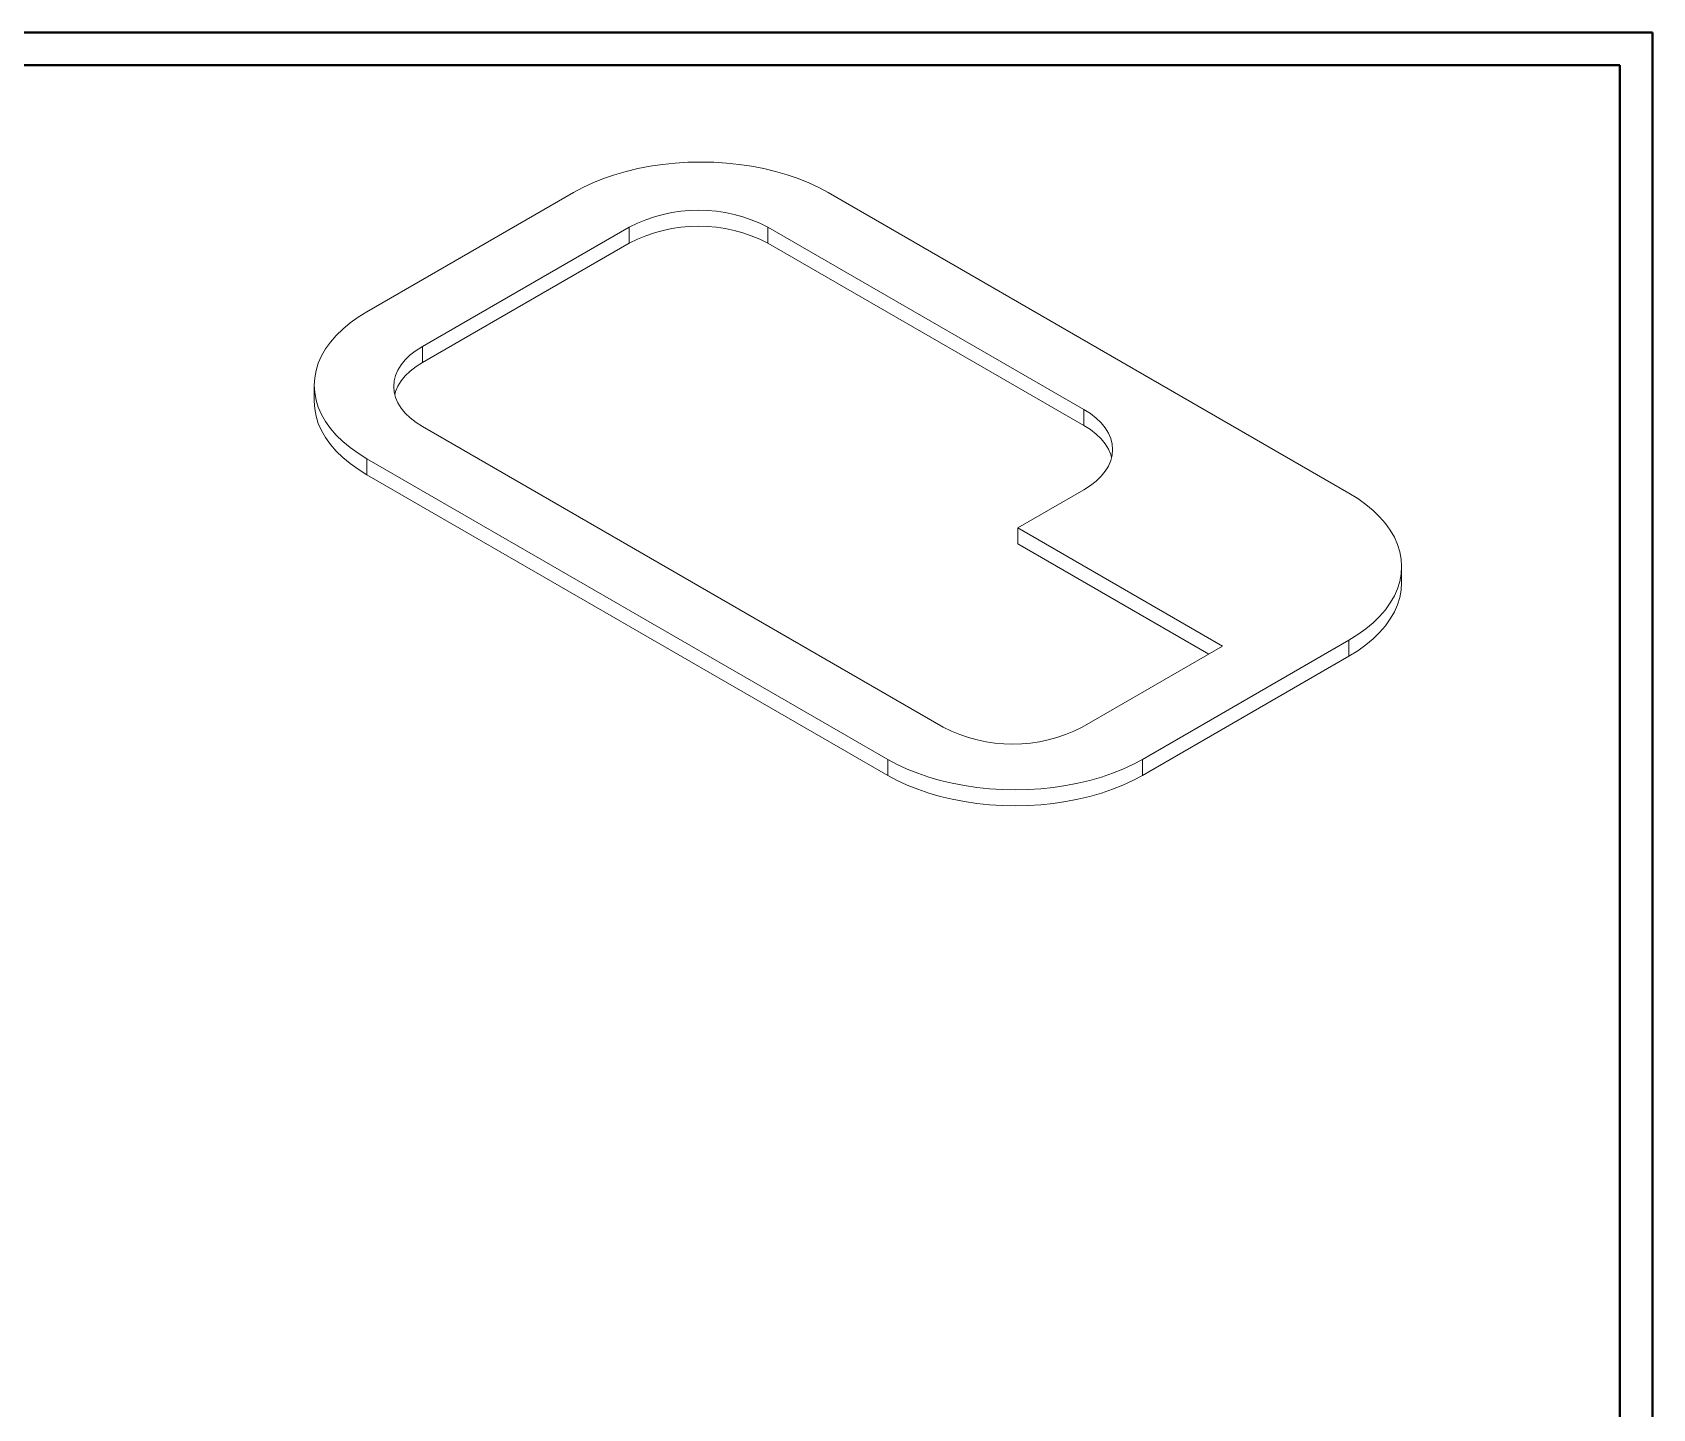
# Model space of a CAD drawing. Header units: millimetres. Extents: x 0 to 1189, y 0 to 841.
# Drawn here: x 694.1 to 1189.1, y 420.7 to 841.2 of the extents above; entities that cross this region are included whole.
import ezdxf

# ---------------------------------------------------------------- set-up
doc = ezdxf.new("R2010")
doc.units = ezdxf.units.MM

msp = doc.modelspace()

# ---------------------------------------------------------------- linework, layer by layer
at = {"color": 7, "linetype": 'Continuous', "lineweight": 40}
for p, q in [((0.079, 841.215), (1189.079, 841.215)), ((1189.079, 0.215), (1189.079, 841.215)), ((25.079, 831.215), (1179.079, 831.215)), ((1179.079, 10.215), (1179.079, 831.215))]:
    msp.add_line(p, q, dxfattribs=at)
at = {"color": 7, "linetype": 'Continuous', "lineweight": 15}
for p, q in [((859.404, 792.296), (796.288, 755.86)), ((1096.306, 700.438), (937.186, 792.296)), ((876.376, 781.708), (813.26, 745.272)), ((876.376, 781.708), (876.376, 776.809)), ((1015.322, 725.988), (918.802, 781.708)), ((918.802, 781.708), (918.802, 776.809)), ((876.376, 776.809), (813.26, 740.372)), ((1015.322, 721.089), (918.802, 776.809)), ((813.26, 745.272), (813.26, 740.372)), ((780.179, 733.409), (780.179, 728.509)), ((1015.322, 725.988), (1015.322, 721.089)), ((813.26, 720.78), (972.38, 628.921)), ((796.288, 710.957), (955.408, 619.099)), ((796.288, 710.957), (796.288, 706.058)), ((796.288, 706.058), (955.408, 614.2)), ((995.099, 689.821), (1015.322, 701.496)), ((1057.699, 653.683), (995.099, 689.821)), ((995.099, 689.821), (995.099, 684.922)), ((1053.456, 651.233), (995.099, 684.922)), ((1112.415, 673.087), (1112.415, 677.987)), ((1014.806, 628.921), (1057.699, 653.683)), ((1033.19, 619.099), (1096.306, 655.535)), ((1096.306, 655.535), (1096.306, 650.636)), ((1033.19, 614.2), (1096.306, 650.636)), ((955.408, 619.099), (955.408, 614.2)), ((1033.19, 619.099), (1033.19, 614.2))]:
    msp.add_line(p, q, dxfattribs=at)
at = {"color": 7, "linetype": 'Continuous', "lineweight": 15, "flags": 128}
for points in [[(937.186, 792.296), (934.312, 793.84), (931.255, 795.263), (928.03, 796.555), (924.654, 797.712), (921.143, 798.726), (917.516, 799.594), (913.79, 800.309), (909.986, 800.87), (906.122, 801.272), (902.219, 801.515), (898.295, 801.596), (894.371, 801.515), (890.468, 801.272), (886.604, 800.87), (882.8, 800.309), (879.074, 799.594), (875.447, 798.726), (871.936, 797.712), (868.56, 796.555), (865.335, 795.263), (862.278, 793.84), (859.404, 792.296)], [(796.288, 755.86), (793.612, 754.201), (791.149, 752.436), (788.91, 750.574), (786.906, 748.625), (785.149, 746.598), (783.646, 744.504), (782.407, 742.354), (781.436, 740.158), (780.738, 737.927), (780.319, 735.674), (780.179, 733.409), (780.319, 731.143), (780.738, 728.89), (781.436, 726.659), (782.407, 724.463), (783.646, 722.313), (785.149, 720.219), (786.906, 718.192), (788.91, 716.243), (791.149, 714.381), (793.612, 712.616), (796.288, 710.957)], [(813.26, 745.272), (811.282, 744.012), (809.529, 742.647), (808.015, 741.19), (806.756, 739.653), (805.765, 738.053), (805.049, 736.404), (804.617, 734.723), (804.473, 733.026), (804.617, 731.328), (805.049, 729.647), (805.765, 727.998), (806.756, 726.398), (808.015, 724.862), (809.529, 723.404), (811.282, 722.039), (813.26, 720.78)], [(813.26, 740.372), (811.282, 739.113), (809.529, 737.748), (808.015, 736.29), (806.756, 734.754), (805.765, 733.154), (805.049, 731.505), (804.774, 730.576)], [(780.179, 728.509), (780.319, 726.244), (780.738, 723.991), (781.436, 721.76), (782.407, 719.564), (783.646, 717.413), (785.149, 715.319), (786.906, 713.293), (788.91, 711.343), (791.149, 709.482), (793.612, 707.717), (796.288, 706.058)], [(1015.322, 701.496), (1017.299, 702.755), (1019.053, 704.12), (1020.567, 705.578), (1021.826, 707.115), (1022.817, 708.715), (1023.533, 710.363), (1023.965, 712.045), (1024.109, 713.742), (1023.965, 715.44), (1023.533, 717.121), (1022.817, 718.769), (1021.826, 720.37), (1020.567, 721.906), (1019.053, 723.364), (1017.299, 724.729), (1015.322, 725.988)], [(1023.808, 711.292), (1023.533, 712.222), (1022.817, 713.87), (1021.826, 715.47), (1020.567, 717.007), (1019.053, 718.465), (1017.299, 719.83), (1015.322, 721.089)], [(1096.306, 655.535), (1098.981, 657.194), (1101.445, 658.959), (1103.684, 660.821), (1105.688, 662.77), (1107.445, 664.797), (1108.947, 666.891), (1110.187, 669.041), (1111.158, 671.238), (1111.855, 673.468), (1112.275, 675.722), (1112.415, 677.987), (1112.275, 680.252), (1111.855, 682.505), (1111.158, 684.736), (1110.187, 686.932), (1108.947, 689.082), (1107.445, 691.176), (1105.688, 693.203), (1103.684, 695.152), (1101.445, 697.014), (1098.981, 698.779), (1096.306, 700.438)], [(1096.306, 650.636), (1098.981, 652.295), (1101.445, 654.06), (1103.684, 655.922), (1105.688, 657.871), (1107.445, 659.898), (1108.947, 661.992), (1110.187, 664.142), (1111.158, 666.338), (1111.855, 668.569), (1112.275, 670.822), (1112.415, 673.087)], [(955.408, 619.099), (958.282, 617.555), (961.339, 616.133), (964.564, 614.84), (967.94, 613.683), (971.451, 612.669), (975.078, 611.801), (978.804, 611.086), (982.608, 610.525), (986.472, 610.123), (990.375, 609.88), (994.299, 609.8), (998.223, 609.88), (1002.126, 610.123), (1005.99, 610.525), (1009.794, 611.086), (1013.519, 611.801), (1017.147, 612.669), (1020.658, 613.683), (1024.034, 614.84), (1027.259, 616.133), (1030.316, 617.555), (1033.19, 619.099)], [(955.408, 614.2), (958.282, 612.655), (961.339, 611.233), (964.564, 609.941), (967.94, 608.784), (971.451, 607.77), (975.078, 606.902), (978.804, 606.186), (982.608, 605.626), (986.472, 605.223), (990.375, 604.981), (994.299, 604.9), (998.223, 604.981), (1002.126, 605.223), (1005.99, 605.626), (1009.794, 606.186), (1013.519, 606.902), (1017.147, 607.77), (1020.658, 608.784), (1024.034, 609.941), (1027.259, 611.233), (1030.316, 612.655), (1033.19, 614.2)]]:
    msp.add_lwpolyline(points, dxfattribs=at)
at = {"color": 7, "linetype": 'Continuous', "lineweight": 15}
for centre, start, end in [((897.589, 740.767), 62.60967, 117.39033), ((897.589, 735.867), 62.60967, 117.39033), ((993.593, 669.863), 242.60964, 297.39035)]:
    msp.add_arc(centre, 46.111, start, end, dxfattribs=at)

doc.saveas('drawing.dxf')
